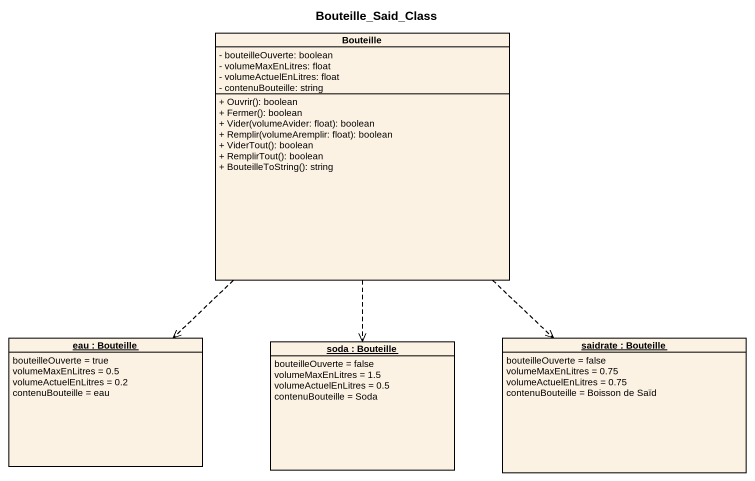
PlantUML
@startuml
title Bouteille_Said_Class
hide circle
hide empty members
skinparam classAttributeIconSize 0
class Bouteille {
  - bouteilleOuverte: boolean
  - volumeMaxEnLitres: float
  - volumeActuelEnLitres: float
  - contenuBouteille: string
  + Ouvrir(): boolean
  + Fermer(): boolean
  + Vider(volumeAvider: float): boolean
  + Remplir(volumeAremplir: float): boolean
  + ViderTout(): boolean
  + RemplirTout(): boolean
  + BouteilleToString(): string
}
object "eau : Bouteille" as eau {
  bouteilleOuverte = true
  volumeMaxEnLitres = 0.5
  volumeActuelEnLitres = 0.2
  contenuBouteille = eau
}
object "soda : Bouteille" as soda {
  bouteilleOuverte = false
  volumeMaxEnLitres = 1.5
  volumeActuelEnLitres = 0.5
  contenuBouteille = Soda
}
object "saidrate : Bouteille" as saidrate {
  bouteilleOuverte = false
  volumeMaxEnLitres = 0.75
  volumeActuelEnLitres = 0.75
  contenuBouteille = Boisson de Saïd
}
Bouteille ..> eau
Bouteille ..> soda
Bouteille ..> saidrate
@enduml
